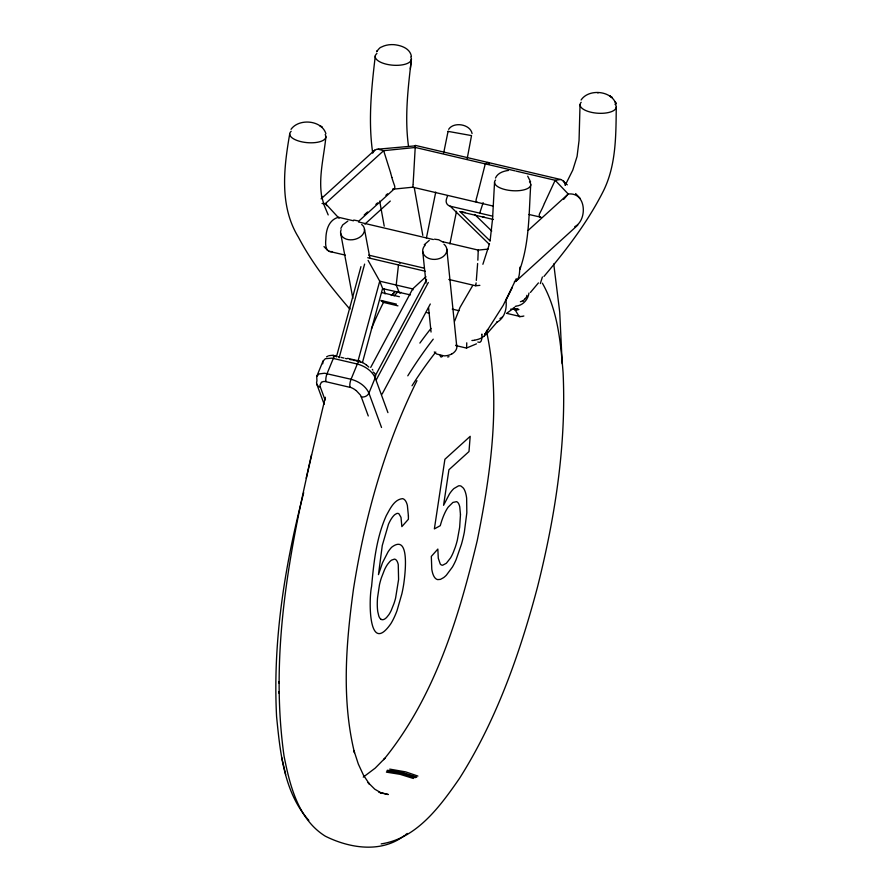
<?xml version="1.0" encoding="UTF-8"?>
<svg xmlns="http://www.w3.org/2000/svg" width="892" height="892" viewBox="0 0 892 892"><rect width="100%" height="100%" fill="white"/><g stroke="black" fill="none" stroke-linecap="round" stroke-linejoin="round"><path stroke-width="1.34" d="M404.511 835.481C381.464 853.376 349.731 848.359 325.346 836.205C298.14 819.302 289.766 785.239 284.013 755.836C267.076 635.037 297.449 514.104 325.357 397.274M278.917 683.049L278.917 681.8M278.895 693.129L278.906 691.791M580.034 104.732L579.053 140.457L577.079 156.39L572.787 170.071L565.283 185.101M616.272 106.995C615.915 135.829 616.294 166.124 602.669 192.438C587.059 222.967 565.985 250.34 543.942 276.464M494.536 182.414L492.551 218.986L490.065 241.141M530.74 184.577C528.867 212.92 529.525 242.167 519.936 269.317M477.856 260.208L478.246 250.095L443.313 241.888M519.991 267.132C519.267 272.171 520.203 279.787 514.338 281.861M413.085 184.176L413.319 180.351A61.381 1.661 -86.2 0 1 413.643 175.256L415.326 145.396L561.447 179.682L567.29 184.822M477.633 263.508L476.328 280.389M413.041 184.845L412.862 186.941M476.105 282.887L475.748 285.741L475.626 285.05M375.309 55.839C371.496 87.907 368.073 120.398 372.655 152.599M408.525 146.422C404.511 117.543 408.001 88.431 411.346 59.697M410.353 68.94L411.424 58.961M478.157 250.942L478.246 250.095L488.169 249.091M398.479 264.946L396.215 285.039L399.103 292.242A6.043 1.962 -76.8 0 0 400.999 292.32M289.71 133.99C283.767 168.242 279.252 206.019 298.43 237.216C312.066 263.196 330.285 286.276 349.285 308.476M325.903 136.799C323.919 156.959 318.221 177.385 321.9 197.69L321.521 195.972L324.119 205.16L328.189 214.927M415.181 145.864L376.669 149.287L374.361 150.458L372.711 153.045M426.398 238.075L435.742 192.081M443.681 152.956L448.063 131.369L471.522 135.595L467.185 158.653M449.891 243.929L456.503 211.304M528.967 293.067C528.019 299.623 522.902 305.499 516.1 306.123M306.19 478.212L311.52 454.742M478.904 188.981L485.281 163.883L487.924 162.478L489.429 163.649M478.725 189.74L478.536 190.487A62.574 20.326 -76.8 0 1 477.287 195.37L476.317 198.927A3.01 0.981 -76.8 0 0 476.874 202.25L477.12 202.083M489.507 243.706L482.884 264.288M303.693 492.674C284.704 565.573 272.629 641.114 276.587 716.611C280.166 752.391 283.868 792.297 308.81 820.406M336.407 356.956L360.948 266.652M339.15 357.803L364.616 264.11M358.049 360.914L379.736 281.17L368.095 260.386M362.442 362.587L382.612 288.372L379.736 281.17L412.706 288.908L413.063 289.811M387.931 412.628L375.175 377.851C371.997 370.682 364.683 366.021 357.313 364.036L332.08 358.149L325.368 358.684L322.982 361.171L316.727 376.413L316.928 380.884A6.043 5.129 -20.1 0 0 320.418 387.273L325.089 400.017M322.982 361.171L322.726 363.78M540.318 283.589L542.403 276.988M447.539 195.805L446.401 199.295A6.066 5.553 -38 0 0 450.181 206.186L489.34 244.341M479.729 213.132L483.141 202.662M454.641 321.12L460.016 307.417L472.648 285.607M466.616 347.869L466.761 342.807M544.376 203.543L543.44 205.729A61.381 38.512 -64.7 0 1 541.254 210.389L539.56 213.734A3.044 1.907 -64.7 0 0 540.987 217.224L528.956 214.481M544.432 203.387L555.159 180.284L560.51 179.515M340.878 228.397L342.662 224.962L347.824 221.105M487.378 330.296L503.2 305.354L516.278 278.694M416.954 380.683C384.619 446 364.85 517.003 353.511 588.832C346.085 642.931 341.402 699.005 354.47 752.636L354.001 750.774L358.316 764.031L363.479 775.181L369.444 784.124L368.084 782.552L374.752 789.175L382.099 793.456L380.327 792.631L388.265 794.527L378.888 792.319M506.132 299.957L512.175 287.793M316.727 376.413L319.113 373.926L324.588 373.224L351.058 379.278C358.428 381.263 365.742 385.924 368.92 393.093L381.531 427.491M495.473 178.043C497.625 173.037 503.434 171.063 508.451 170.428M370.715 367.426L412.706 288.908L425.941 276.687M374.963 376.368L426.599 279.798M376.346 379.68L428.316 282.474M382.122 394.097L430.29 304.005M377.26 50.588C374.774 54.724 379.468 46.908 381.453 47.042C385.233 45.068 389.57 44.399 393.796 44.645C400.909 45.302 410.008 48.224 411.39 56.296M486.664 331.478L487.757 329.483L485.058 334.166M448.665 129.329C453.66 121.412 470.374 124.133 472.08 133.577M424.257 244.754L429.264 240.405M581.093 100.004C588.687 88.464 611.533 90.538 615.915 103.806L615.29 101.666L616.06 103.896M291.026 129.329C298.954 118.079 321.811 120.119 325.915 133.722M484.323 335.983L484.735 335.392A20.873 7.314 -0.6 0 0 484.925 335.18A14.629 12.834 71.6 0 0 485.727 333.039M486.185 334.612L497.368 321.8L496.822 322.358C505.062 317.764 507.258 307.952 505.82 299.433M530.45 292.42L538.433 282.909M563.677 199.351L564.982 197.834M565.305 197.455L568.226 194.021C586.724 191.925 587.393 220.435 574.727 226.668M394.097 295.943L397.587 292.063M391.956 294.851L391.287 295.508L393.729 293.133M393.082 293.758L394.877 292.097M321.098 198.827L374.696 150.168M364.192 215.005L367.537 211.973M375.878 204.402L377.55 202.885M385.89 195.303L387.563 193.787M358.64 221.261L394.164 189.004M364.917 224.104L390.295 201.057M528.198 230.359L568.226 194.021L555.159 180.284L515.855 171.052M516.033 281.181L577.782 225.13M502.229 317.128L499.966 318.555M321.388 382.3L319.994 385.132A24.274 10.158 22.3 0 0 320.418 387.273M405.425 834.812L407.265 833.451M506.868 313.17L512.131 309.346M523.225 300.481L524.106 299.89A24.497 9.489 -1.8 0 0 524.73 299.299M363.256 777.133L375.175 768.146L384.943 758.233L383.738 759.638C434.66 697.12 458.789 617.665 477.265 540.452C490.99 472.336 501.215 400.976 486.731 332.136M326.561 356.845L327.977 356.098M451.642 354.035L450.27 354.659A12.521 8.742 -5 0 1 444.038 355.875L436.768 354.046A12.51 8.697 -4.3 0 1 434.281 351.939M466.494 348.047L476.484 343.844M328.914 355.685L333.53 355.172M447.695 357.023L448.966 356.677M474.544 340.253L474.321 340.287A16.837 6.199 1.2 0 1 471.901 340.51M465.211 212.541L460.105 211.672L493.421 219.488M392.569 189.249L412.773 187.197L492.897 206.019M479.874 285.351L475.692 285.763L448.832 279.452M381.174 843.899C416.943 838.469 440.213 806.167 459.458 778.46C496.588 719.811 519.869 653.568 537.564 586.78C555.058 516.925 566.476 444.84 563.086 372.633C560.622 342.227 557.768 310.238 542.381 283.199M332.214 251.611C325.156 252.559 325.324 244.007 325.859 239.201C325.926 230.359 328.624 219.811 338.503 217.28L353.477 220.792M518.029 309.134L515.308 308.777A10.47 9.087 -77 0 1 514.149 308.231M387.329 770.264L402.136 772.405L416.731 777.166M322.057 203.543L325.435 203.532L383.66 150.681L415.404 147.47L514.762 170.796M387.451 770.677L401.645 772.84L415.672 777.3M386.961 771.112L401.166 773.275L415.193 777.735M597.584 92.779L598.276 92.779M510.726 309.134L511.395 309.134M386.403 772.138L399.995 774.312L413.42 778.482M389.726 769.116L405.704 771.892L417.913 776.073M434.471 239.179L438.674 239.747L443.279 242.245M378.152 149.198L383.66 150.681L390.529 172.513M353.734 220.045L357.859 220.848M347.568 358.328L359.955 361.204M450.181 206.197L492.652 216.165M358.473 221.963L433.334 239.547M368.753 255.145L423.678 268.046M367.772 257.732L425.183 271.213M329.148 251.343L345.282 255.134M512.409 308.944L514.907 309.535L518.977 316.236A6.043 1.962 -76.8 0 0 520.103 316.671M506.979 313.415L518.977 316.236M410.432 294.906L382.724 288.651M381.765 292.576L399.382 296.713M452.255 309.123L459.034 310.717M381.274 301.039L383.426 301.541M396.472 304.139L380.995 300.448L383.426 302.388L397.943 305.856M426.867 312.657L429.286 313.215M455.634 345.527L466.371 348.047M338.012 356.677L339.517 357.034M341.012 357.38L344.011 358.082M345.516 358.439L347.01 358.796M350.01 359.498L351.515 359.844M353.009 360.201L354.514 360.546M356.008 360.903L360.513 361.962A6.043 1.962 -76.8 0 0 357.313 364.036L351.058 379.278A6.043 1.962 -76.8 0 0 350.077 387.362L326.082 381.731A6.043 1.962 -76.8 0 1 327.063 373.637L333.329 358.394A6.043 1.962 -76.8 0 1 336.518 356.321M448.676 131.559L448.052 131.392M477.8 342.06C481.959 344.167 482.003 337.533 481.914 334.991M366.556 365.051L368.82 367.091M356.12 390.462L360.29 394.933A24.675 10.325 22.3 0 1 361.26 396.862L368.273 415.973M474.745 214.481L491.737 231.039M460.027 211.638L489.808 240.65M575.619 193.575L580.246 198.448M323.986 246.582L327.665 250.451M527.718 176.181L530.595 181.879M563.588 180.931L564.814 183.328M383.426 302.388L383.471 302.466A292.108 82.343 -82.7 0 0 371.429 328.758M372.321 369.399L372.856 370.135M513.313 307.952L514.338 309.401M326.74 205.639L325.435 203.532L339.038 218.272M383.816 288.573L385.065 293.925M350.054 309.089L349.408 307.316M399.505 262.371L399.939 263.452M316.693 383.883L324.175 404.266M391.856 177.452L390.562 172.669M281.604 757.286L285.696 774.546M384.229 226.167L379.691 201.068M364.46 229.077L369.812 257.654M340.61 233.024L352.864 298.419M422.797 235.365L414.245 187.565M565.082 184.499L565.171 185.179M553.731 263.932L559.708 312.022L562.216 363.802M451.642 354.035A11.273 7.76 -5.2 0 0 453.448 352.886L453.972 352.452A12.588 8.675 -5.3 0 0 456.849 347.3L446.825 249.158M422.741 251.566L426.019 283.065M428.561 307.64L431.048 332.047M481.892 334.065L481.903 334.678M380.862 619.215A26.994 8.775 -76.8 0 0 386.649 617.42L388.745 614.833A23.214 7.537 -76.8 0 0 391.22 610.451L393.985 603.505A27.139 8.82 -76.8 0 0 395.602 598.064L398.59 579.521L398.256 564.636A25.69 8.351 -76.8 0 0 397.587 562.35A26.403 8.574 -76.8 0 0 396.695 560.633L396.36 560.209A23.961 7.783 -76.8 0 0 394.42 559.128L391.477 560.176A33.74 10.96 -76.8 0 0 389.793 561.625L387.641 564.235A25.879 8.407 -76.8 0 0 384.575 569.609L381.308 578.038A26.582 8.641 -76.8 0 0 379.468 584.795L377.528 597.83A38.791 12.6 -76.8 0 0 377.784 611.722L378.81 616.06A26.247 8.53 -76.8 0 0 380.873 619.171M391.844 177.452A61.381 40.865 71.3 0 0 393.405 182.369L394.654 185.949A3.044 2.018 71.3 0 1 392.926 189.282M486.463 331.367A12.321 11.886 58.2 0 1 485.984 333.129M484.858 333.842A7.181 2.52 -0.2 0 1 484.702 335.158M529.48 181.901A18.152 7.192 4.3 0 1 512.989 190.732A18.152 7.192 4.3 0 1 495.551 180.039M484.2 336.028A24.497 8.585 -0.8 0 1 483.687 336.563M483.007 336.841A17.472 6.211 0.2 0 1 474.912 340.108M523.459 300.66A12.321 2.687 50.6 0 1 523.325 301.061M523.281 300.559A20.873 8.117 -1.7 0 1 522.935 300.782M522.634 300.715A7.181 2.821 -1.3 0 1 520.415 301.708M614.967 104.096A18.152 7.381 4 0 1 598.398 113.273A18.152 7.381 4 0 1 581.171 102.312M526.815 295.319A17.472 6.88 -0.9 0 1 524.797 298.865M410.733 56.921A18.152 7.448 4.7 0 1 391.878 65.116A18.152 7.448 4.7 0 1 376.915 53.475M325.167 134.625A18.152 7.27 5 0 1 306.725 142.597A18.152 7.27 5 0 1 291.16 131.314M407.789 375.822A285.34 104.13 -70.6 0 1 433.244 339.161M419.887 343.085A291.74 106.226 -70.7 0 1 430.992 328.434M412.015 385.757A264.511 96.526 -70.6 0 1 435.809 352.05M361.673 224.483A12.098 8.608 -12.1 0 1 354.904 239.335A12.098 8.608 -12.1 0 1 341.101 229.645M443.982 244.196A12.098 9.02 -4.3 0 1 443.212 256.561A12.098 9.02 -4.3 0 1 426.699 257.353A12.098 9.02 -4.3 0 1 425.283 245.088M442.376 356.243A6.043 1.962 -76.8 0 1 440.169 355.373M456.347 344.379A12.087 8.318 -5.3 0 1 456.838 346.219M361.26 396.862A6.043 5.129 -20.1 0 0 368.92 393.093L375.175 377.851A6.043 5.129 -20.1 0 0 373.146 372.02M360.502 361.817A7.85 3.289 22.3 0 1 366.333 365.062M333.318 356.265A7.85 3.289 22.3 0 1 336.407 356.164M321.655 382.434A7.85 3.289 22.3 0 1 325.97 381.564M350.077 387.228A7.85 3.289 22.3 0 1 355.897 390.473M518.921 309.502A10.08 9.31 -38.1 0 1 514.84 309.836M514.907 309.535A6.043 1.962 -76.8 0 1 514.428 307.584M522.054 316.404A8.106 7.348 -32.7 0 1 518.954 316.292M523.86 315.98A10.659 9.868 -34.3 0 1 522.065 316.459M517.906 309.212A6.199 5.664 -37 0 1 514.383 309.312M515.554 306.391A6.199 5.664 -37 0 1 515.13 306.491M484.088 216.934A6.043 1.962 -76.8 0 1 482.739 216.979M460.473 514.651L459.659 527.25L457.351 540.05A29.96 9.734 -76.8 0 1 455.221 547.376L453.214 552.616A26.169 8.496 -76.8 0 1 450.516 557.979L446.346 563.265L442.677 565.216A23.961 7.783 -76.8 0 1 440.235 563.978L438.284 558.225L437.838 549.082L431.315 556.407L431.795 569.23A38.702 12.577 -76.8 0 0 433.579 575.641A40.642 13.202 -76.8 0 0 434.928 577.815A38.88 12.633 -76.8 0 0 437.738 579.61L440.447 579.376L443.58 577.648A61.202 19.88 -76.8 0 0 446.379 575.184L452.434 567.022A40.218 13.068 -76.8 0 0 456.08 559.708L461.42 544.354A48.859 15.878 -76.8 0 0 464.375 531.955L466.828 512.811L466.639 498.149A41.311 13.425 -76.8 0 0 465.211 491.715L464.81 490.678A45.47 14.774 -76.8 0 0 463.383 488.114L461.142 486.151A37.854 12.298 -76.8 0 0 458.533 485.861L453.905 488.56A39.627 12.878 -76.8 0 0 449.423 494.034L443.569 505.307L448.932 469.75L468.991 451.553L470.184 436.333L444.896 459.28L434.371 528.911L440.269 525.667A30.428 9.89 -76.8 0 1 444.93 512.766A26.124 8.485 -76.8 0 1 448.208 507.102L452.913 502.43L456.548 501.661A24.943 8.106 -76.8 0 1 458.466 503.389A26.403 8.574 -76.8 0 1 459.77 506.946L460.473 514.651M408.413 515.955L408.38 519.289L401.857 526.615L400.999 517.349L398.936 513.792A21.709 7.058 -76.8 0 0 396.695 513.536L394.922 514.572A28.154 9.143 -76.8 0 0 393.673 515.732A25.389 8.251 -76.8 0 0 388.499 524.184L382.278 545.458L378.464 574.626L382.501 562.729L387.987 552.014A39.85 12.945 -76.8 0 1 391.7 547.209C410.788 532.658 404.834 576.667 403.619 584.762A51.747 16.814 -76.8 0 1 401.879 593.782L397.018 610.641A38.579 12.533 -76.8 0 1 394.063 617.71A39.761 12.923 -76.8 0 1 390.852 623.686C368.117 656.423 368.742 598.766 371.596 586.412C373.781 562.417 376.346 537.809 386.303 515.587C389.971 509.098 394.108 499.487 402.504 498.65A34.643 11.25 -76.8 0 1 405.414 500.713A34.532 11.217 -76.8 0 1 407.388 505.519L408.413 515.955M612.202 97.507L609.838 95.957L612.168 97.551M322.179 127.288L319.96 125.638L322.179 127.288"/></g></svg>
